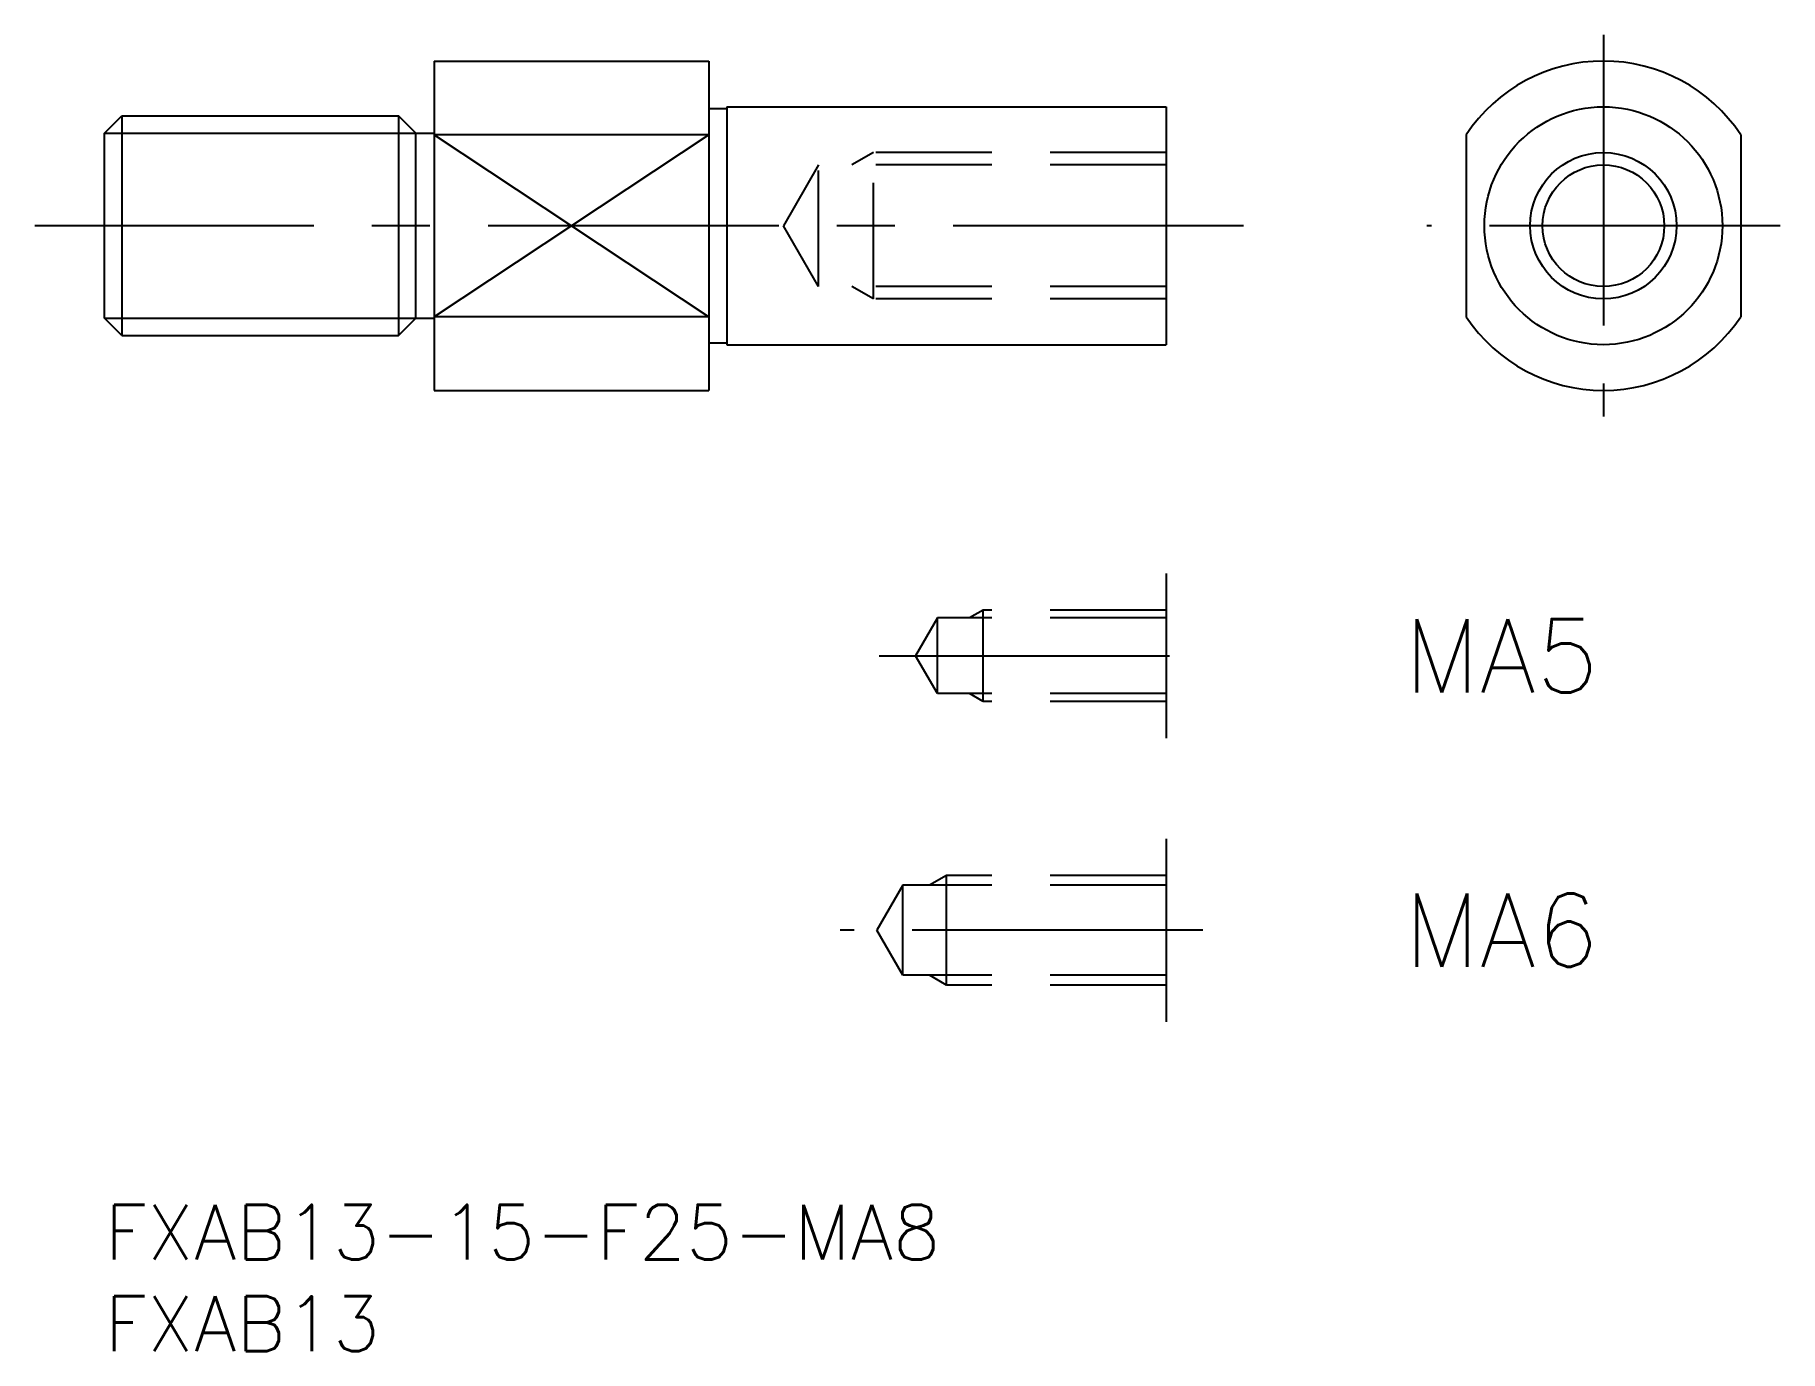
# Model space of a CAD drawing. Extents: x -3.8 to 91.5, y -8 to 63.9.
import ezdxf

# ---------------------------------------------------------------- set-up
doc = ezdxf.new("R2010")
doc.units = 0
doc.header["$LTSCALE"] = 0.5
doc.linetypes.add('CENTER', pattern=[50.8, 31.75, -6.35, 6.35, -6.35])
doc.linetypes.add('DASHED', pattern=[19.05, 12.7, -6.35])
for name, color, linetype in [('MSM_CENTER', 1, 'CENTER'), ('MSM_CONTINUOUS', 7, 'CONTINUOUS'), ('MSM_DASHED', 4, 'DASHED'), ('MSM_NARROW', 5, 'CONTINUOUS'), ('MSM_PART_NUMBER', 7, 'CONTINUOUS')]:
    doc.layers.add(name, color=color, linetype=linetype)
doc.styles.get("Standard").update_dxf_attribs({"font": 'txt.shx', "height": 3, "bigfont": 'bigfont.shx'})

# ---------------------------------------------------------------- blocks, each defined once
blk = doc.blocks.new('*U5')
at = {"layer": 'MSM_PART_NUMBER'}
blk.add_text('FXAB13-15-F25-MA8', height=3, dxfattribs=at).set_placement((0, -3))
blk = doc.blocks.new('*U6')
at = {"layer": 'MSM_PART_NUMBER'}
blk.add_text('FXAB13', height=3, dxfattribs=at).set_placement((0, -8))
blk = doc.blocks.new('*U7')
at = {"layer": 'MSM_PART_NUMBER'}
blk.add_text('MA6', height=4, dxfattribs=at).set_placement((71, 13))
blk = doc.blocks.new('*U8')
at = {"layer": 'MSM_PART_NUMBER'}
blk.add_text('MA5', height=4, dxfattribs=at).set_placement((71, 28))

msp = doc.modelspace()

# ---------------------------------------------------------------- linework, layer by layer
at = {"layer": 'MSM_CENTER'}
for p, q in [((81.878, 63.93), (81.878, 43.07)), ((62.226, 53.5), (-3.808, 53.5)), ((91.531, 53.5), (72.226, 53.5)), ((42.307, 30), (60, 30)), ((60, 15), (40.181, 15))]:
    msp.add_line(p, q, dxfattribs=at)
at = {"layer": 'MSM_CONTINUOUS'}
for p, q in [((18, 62.5), (18, 44.5)), ((18, 62.5), (33, 62.5)), ((33, 62.5), (33, 44.5)), ((0, 58.553), (0.947, 59.5)), ((0.947, 59.5), (16.053, 59.5)), ((0.947, 59.5), (0.947, 47.5)), ((17, 58.553), (16.053, 59.5)), ((16.053, 59.5), (16.053, 47.5)), ((33, 59.9), (34, 59.9)), ((34, 60), (58, 60)), ((34, 60), (34, 47)), ((58, 60), (58, 47)), ((0, 48.447), (0, 58.553)), ((17, 48.447), (17, 58.553)), ((17, 58.553), (18, 58.553)), ((33, 58.475), (18, 58.475)), ((74.378, 58.475), (74.378, 48.525)), ((89.378, 58.475), (89.378, 48.525)), ((0.947, 47.5), (0, 48.447)), ((16.053, 47.5), (17, 48.447)), ((17, 48.447), (18, 48.447)), ((33, 48.525), (18, 48.525)), ((0.947, 47.5), (16.053, 47.5)), ((33, 47.1), (34, 47.1)), ((34, 47), (58, 47)), ((18, 44.5), (33, 44.5)), ((58, 34.5), (58, 25.5)), ((58, 20), (58, 10))]:
    msp.add_line(p, q, dxfattribs=at)
for radius in [6.5, 3.324]:
    msp.add_circle((81.878, 53.5), radius, dxfattribs=at)
for start, end in [(33.55731, 146.44269), (213.55731, 326.44269)]:
    msp.add_arc((81.878, 53.5), 9, start, end, dxfattribs=at)
at = {"layer": 'MSM_DASHED'}
for p, q in [((42, 57.5), (40.828, 56.824)), ((42, 49.5), (42, 57.5)), ((58, 57.5), (42, 57.5)), ((39, 56.824), (37.081, 53.5)), ((39, 50.177), (39, 56.824)), ((58, 56.824), (39, 56.824)), ((39, 50.177), (37.081, 53.5)), ((58, 50.177), (39, 50.177)), ((42, 49.5), (40.828, 50.177)), ((58, 49.5), (42, 49.5)), ((48, 32.5), (47.25, 32.067)), ((58, 32.5), (48, 32.5)), ((48, 27.5), (48, 32.5)), ((45.5, 32.067), (44.307, 30)), ((58, 32.067), (45.5, 32.067)), ((45.5, 27.933), (45.5, 32.067)), ((45.5, 27.933), (44.307, 30)), ((58, 27.933), (45.5, 27.933)), ((48, 27.5), (47.25, 27.933)), ((58, 27.5), (48, 27.5)), ((43.6, 17.459), (42.181, 15)), ((58, 17.459), (43.6, 17.459)), ((43.6, 12.542), (43.6, 17.459)), ((46, 18), (45.062, 17.459)), ((58, 18), (46, 18)), ((46, 12), (46, 18)), ((43.6, 12.542), (42.181, 15)), ((58, 12.542), (43.6, 12.542)), ((46, 12), (45.062, 12.542)), ((58, 12), (46, 12))]:
    msp.add_line(p, q, dxfattribs=at)
at = {"layer": 'MSM_NARROW'}
for p, q in [((0, 58.553), (17, 58.553)), ((18, 58.475), (33, 48.525)), ((33, 58.475), (18, 48.525)), ((0, 48.447), (17, 48.447))]:
    msp.add_line(p, q, dxfattribs=at)
msp.add_circle((81.878, 53.5), 4, dxfattribs=at)

# ---------------------------------------------------------------- block references
at = {"layer": 'MSM_CONTINUOUS'}
for name in ['*U8', '*U7', '*U5', '*U6']:
    msp.add_blockref(name, (0, 0), dxfattribs=at)

doc.saveas('drawing.dxf')
